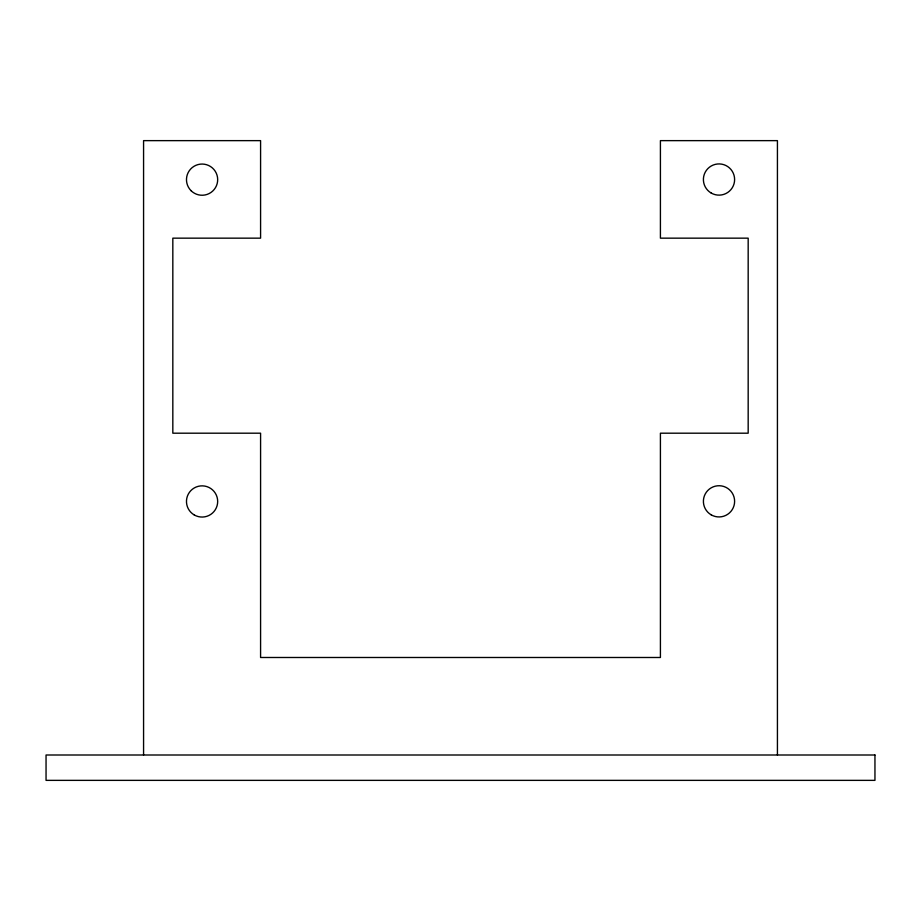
<?xml version="1.0" encoding="UTF-8"?>
<svg xmlns="http://www.w3.org/2000/svg" width="921" height="921" viewBox="0 0 921 921"><rect width="100%" height="100%" fill="white"/><g stroke="black" fill="none" stroke-linecap="round" stroke-linejoin="round"><path stroke-width="1.38" d="M143.572 755.001L143.572 140.637L260.585 140.637L260.585 238.159L172.826 238.159L172.826 433.192L260.585 433.192L260.585 657.49L660.415 657.49L660.415 433.192L748.174 433.192L748.174 238.159L660.415 238.159L660.415 140.637L777.428 140.637L777.428 755.001M874.95 755.001L46.05 755.001L46.05 780.363L874.95 780.363L874.95 755.001M194.273 514.966A15.599 15.599 0 0 0 217.678 501.461A15.599 15.599 0 0 0 194.273 487.946A15.599 15.599 0 0 0 194.273 514.966M711.208 514.851A15.599 15.599 0 0 0 734.613 501.335A15.599 15.599 0 0 0 711.208 487.819A15.599 15.599 0 0 0 711.208 514.851M191.05 190.682A15.599 15.599 0 0 0 217.149 183.682A15.599 15.599 0 0 0 198.038 164.583A15.599 15.599 0 0 0 191.05 190.682M711.208 193.042A15.599 15.599 0 0 0 734.613 179.526A15.599 15.599 0 0 0 711.208 166.01A15.599 15.599 0 0 0 711.208 193.042"/></g></svg>
